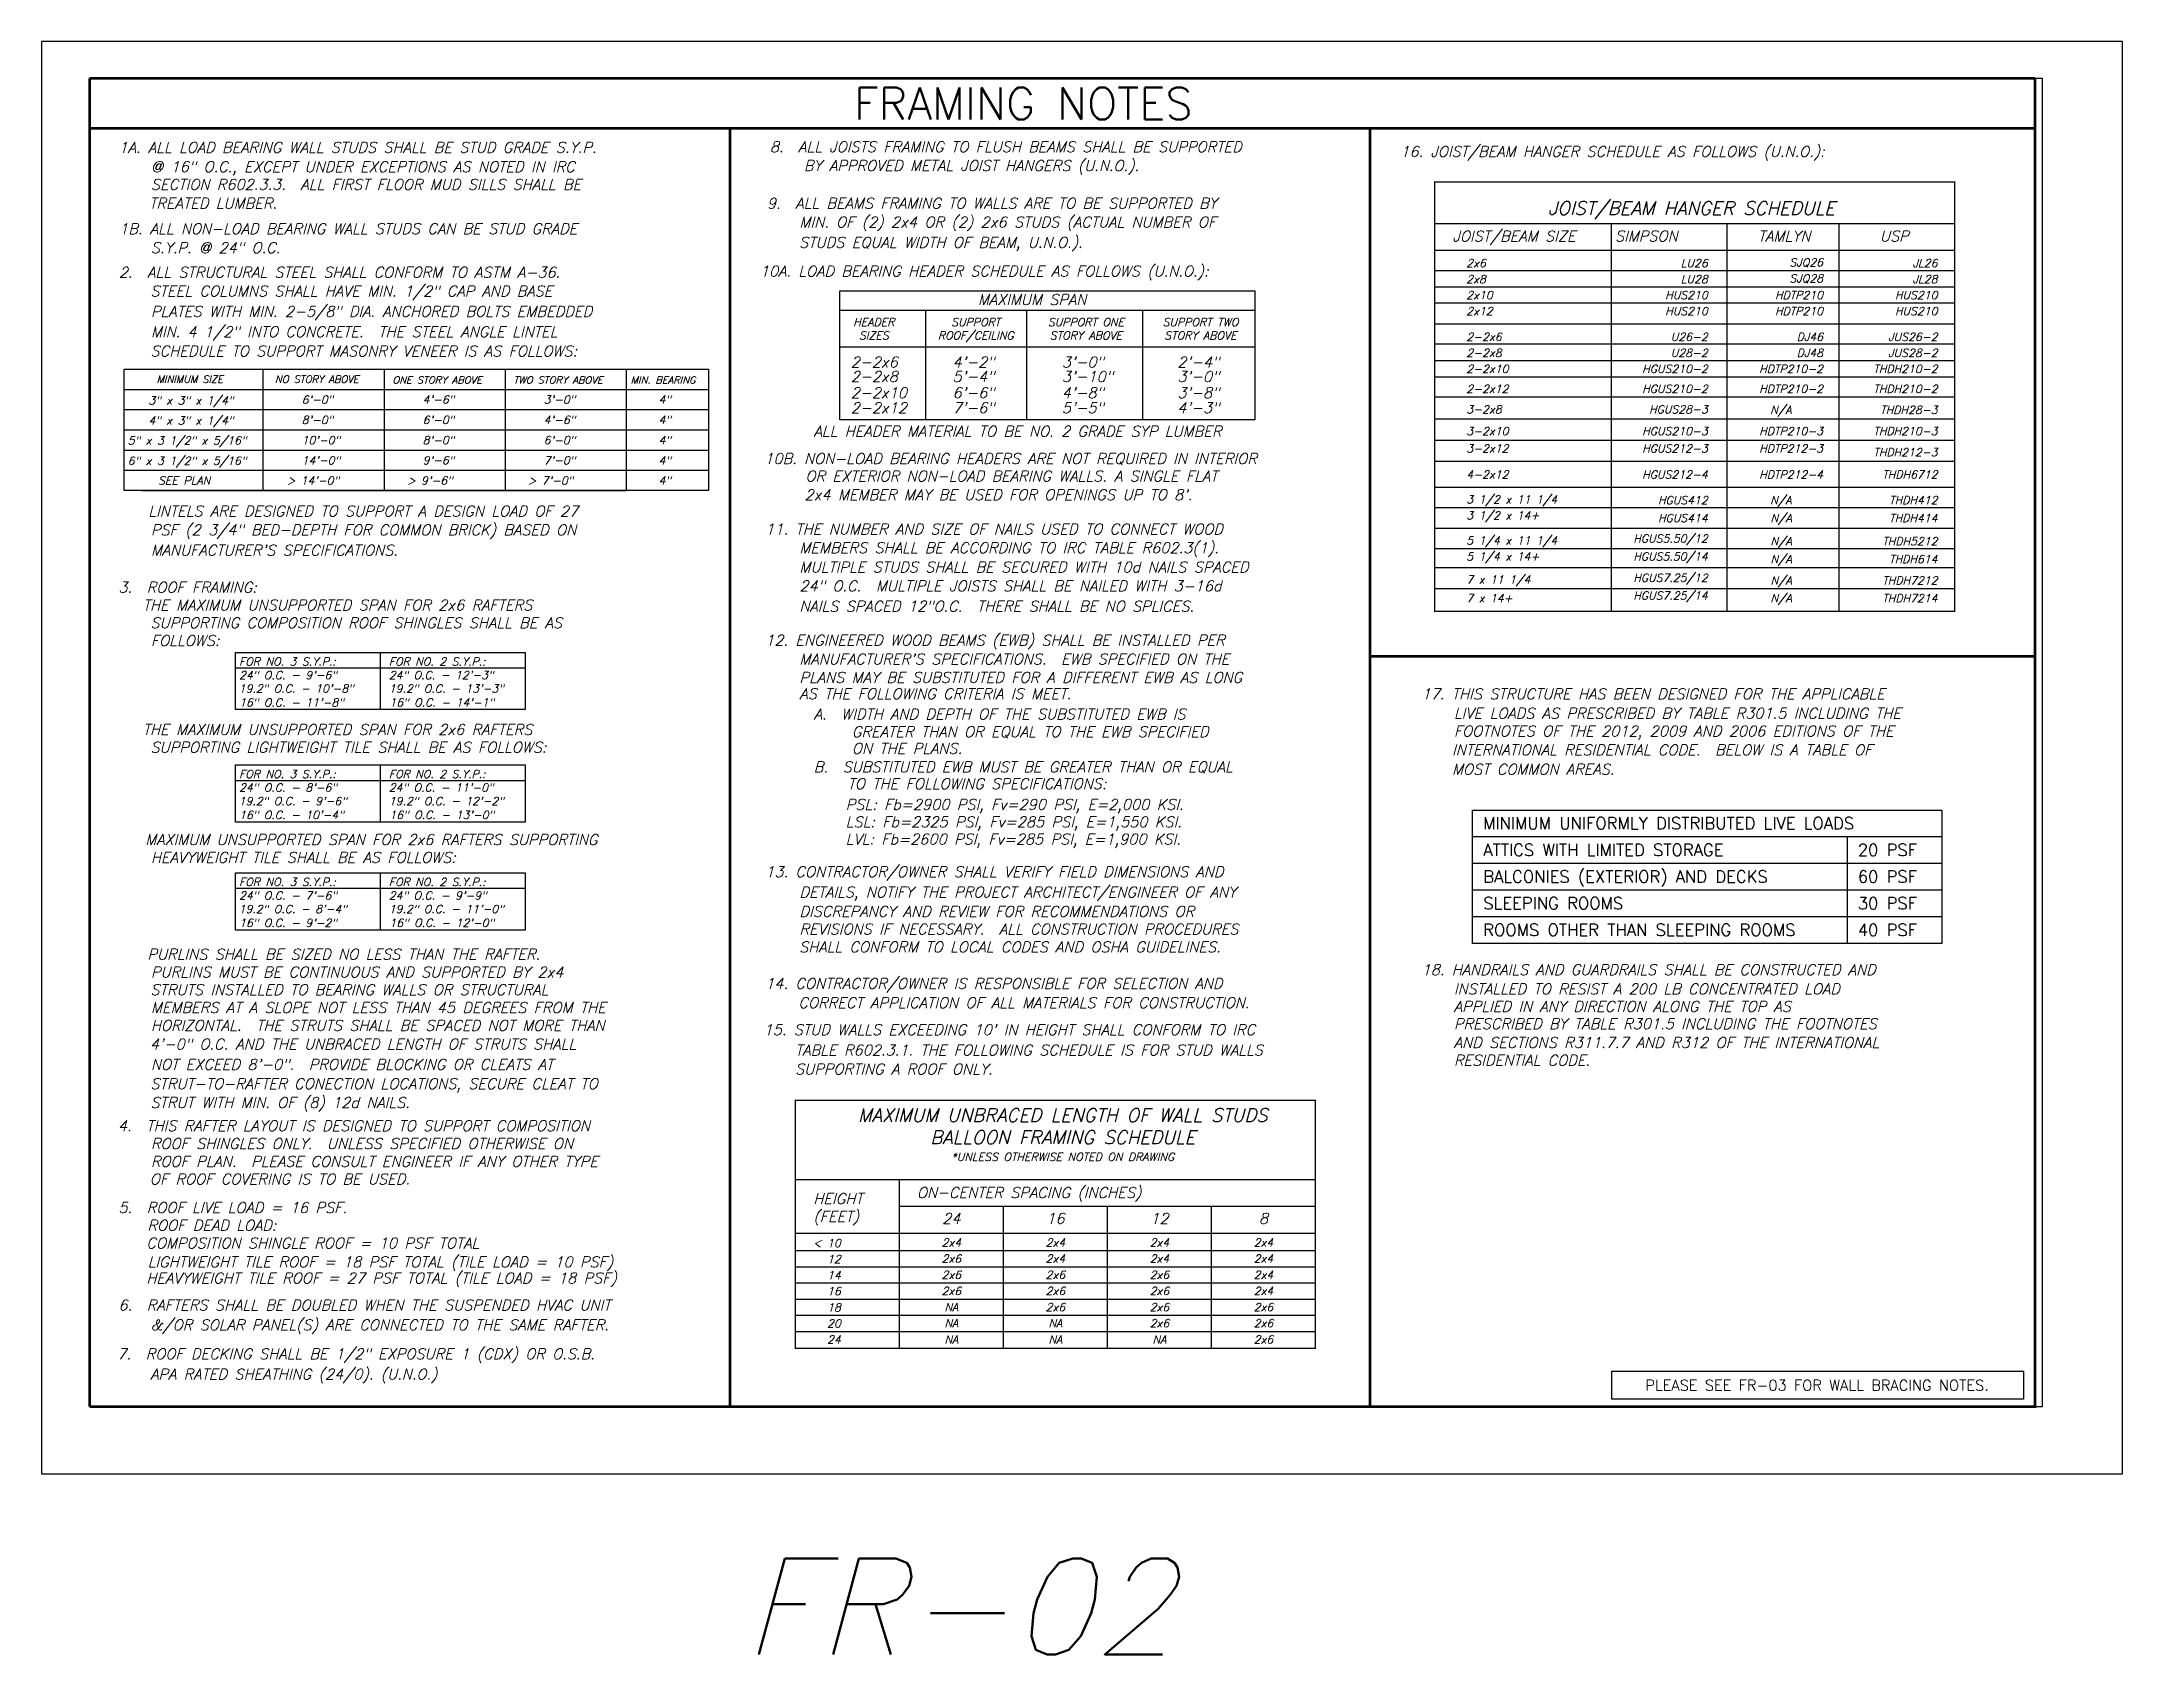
# Model space of a CAD drawing. Header units: inches. Extents: x 683 to 9753, y -6805 to 20230.
# Drawn here: x 2793 to 4353, y -4331 to -3121 of the extents above; entities that cross this region are included whole.
import ezdxf
from ezdxf.enums import TextEntityAlignment as Align

# ---------------------------------------------------------------- set-up
doc = ezdxf.new("R2010")
doc.units = ezdxf.units.IN
doc.header["$LTSCALE"] = 48
doc.header["$MEASUREMENT"] = 0
doc.layers.get('Defpoints').update_dxf_attribs({"color": 251})
for name, color, linetype in [('DPIS-BL', 9, 'Continuous'), ('DPIS-TEXT', 7, 'Continuous'), ('FPTEXT', 2, 'Continuous')]:
    doc.layers.add(name, color=color, linetype=linetype)
doc.styles.add('SIMPLEX', font='simplex.shx', dxfattribs={"oblique": 15, "height": 4})
doc.styles.get("Standard").update_dxf_attribs({"font": 'simplex.shx', "oblique": 15})

msp = doc.modelspace()

# ---------------------------------------------------------------- linework, layer by layer
at = {"layer": 'Defpoints', "color": 251}
for points in [[(2792.72188, -3121.41948), (2792.72188, -4195.41948), (4352.72188, -4195.41948), (4352.72188, -3121.41948)], [(2828.72188, -3149.03411), (2828.72188, -4145.03411), (4292.72188, -4145.03411), (4292.72188, -3149.03411)]]:
    msp.add_lwpolyline(points, close=True, dxfattribs=at)
at = {"layer": 'DPIS-BL'}
for p, q in [((3865.46978, -3797.86135), (3865.46978, -3697.86135)), ((3865.46978, -3697.86135), (4217.39428, -3697.86135)), ((4217.39428, -3697.86135), (4217.39428, -3777.86135)), ((4217.39428, -3697.86135), (4217.39428, -3797.86135)), ((4217.39428, -3717.86135), (3865.46978, -3717.86135)), ((4146.27859, -3717.86135), (4146.27859, -3737.86135)), ((4217.39428, -3737.86135), (3865.46978, -3737.86135)), ((4146.27859, -3737.86135), (4146.27859, -3757.86135)), ((4217.39428, -3757.86135), (3865.46978, -3757.86135)), ((4146.27859, -3757.86135), (4146.27859, -3777.86135)), ((4217.39428, -3777.86135), (3865.46978, -3777.86135)), ((4217.39428, -3777.86135), (3865.46978, -3777.86135)), ((4146.27859, -3777.86135), (4146.27859, -3797.86135)), ((4217.39428, -3797.86135), (3865.46978, -3797.86135))]:
    msp.add_line(p, q, dxfattribs=at)
at = {"layer": 'DPIS-BL', "const_width": 1}
for points in [[(3837.14274, -3226.60999), (4227.00974, -3226.60999), (4227.00974, -3548.56321), (3837.14274, -3548.56321)], [(3357.91098, -3915.35846), (3747.77798, -3915.35846), (3747.77798, -4101.43169), (3357.91098, -4101.43169)]]:
    msp.add_lwpolyline(points, close=True, dxfattribs=at)
for points in [[(4227.00974, -3257.89982), (3837.14274, -3257.89982)], [(3969.64097, -3257.89982), (3969.64097, -3548.56321)], [(4056.37322, -3257.89982), (4056.37322, -3548.56321)], [(4140.27748, -3257.89982), (4140.27748, -3548.56321)], [(3837.14274, -3278.02392), (4227.00974, -3278.02392)], [(3837.14274, -3333.13176), (4227.00974, -3333.13176)], [(3837.14274, -3387.88761), (4227.00974, -3387.88761)], [(3837.14274, -3436.12986), (4227.00974, -3436.12986)], [(3837.14274, -3455.70528), (4227.00974, -3455.70528)], [(3837.14274, -3486.53656), (4227.00974, -3486.53656)], [(3837.14274, -3515.89968), (4227.00974, -3515.89968)], [(3747.77798, -3974.80522), (3357.91098, -3974.80522)], [(3435.77798, -3974.80522), (3435.77798, -4101.43169)], [(3435.77798, -3994.92933), (3747.77798, -3994.92933)], [(3513.77798, -3994.92933), (3513.77798, -4101.43169)], [(3591.77798, -3994.92933), (3591.77798, -4101.43169)], [(3669.77798, -3994.92933), (3669.77798, -4101.43169)], [(3357.91098, -4015.05343), (3747.77798, -4015.05343)]]:
    msp.add_lwpolyline(points, dxfattribs=at)
at = {"layer": 'DPIS-BL'}
for points in [[(3837.14274, -3293.17185), (4227.00974, -3293.17185)], [(3837.14274, -3305.2902), (4227.00974, -3305.2902)], [(3837.14274, -3317.40854), (4227.00974, -3317.40854)], [(3837.14274, -3348.1372), (4227.00974, -3348.1372)], [(3837.14274, -3360.68835), (4227.00974, -3360.68835)], [(3837.14274, -3372.80669), (4227.00974, -3372.80669)], [(3837.14274, -3387.88761), (4227.00974, -3387.88761)], [(3837.14274, -3404.33384), (4227.00974, -3404.33384)], [(3837.14274, -3420.23185), (4227.00974, -3420.23185)], [(3837.14274, -3470.86923), (4227.00974, -3470.86923)], [(3837.14274, -3501.59788), (4227.00974, -3501.59788)], [(3837.14274, -3531.46095), (4227.00974, -3531.46095)], [(3357.91098, -4028.06975), (3747.77798, -4028.06975)], [(3357.91098, -4040.1881), (3747.77798, -4040.1881)], [(3357.91098, -4052.30645), (3747.77798, -4052.30645)], [(3357.91098, -4064.42479), (3747.77798, -4064.42479)], [(3357.91098, -4076.54314), (3747.77798, -4076.54314)], [(3357.91098, -4088.66149), (3747.77798, -4088.66149)]]:
    msp.add_lwpolyline(points, dxfattribs=at)
at = {"layer": 'DPIS-TEXT'}
for p, q in [((3391.15437, -3404.95403), (3391.15437, -3308.20196)), ((3391.15437, -3308.20196), (3702.35635, -3308.20196)), ((3702.35635, -3308.20196), (3702.35635, -3404.95403)), ((3391.15437, -3322.93589), (3702.35635, -3322.93589)), ((3455.49298, -3322.93589), (3455.49298, -3404.95403)), ((3531.07437, -3322.93589), (3531.07437, -3404.95403)), ((3618.10908, -3322.93589), (3618.10908, -3404.95403)), ((3391.15437, -3350.20464), (3702.35635, -3350.20464)), ((2958.68397, -3367.06376), (2958.68397, -3458.09352)), ((3049.43118, -3367.06376), (3049.43118, -3458.09352)), ((3140.1784, -3367.06376), (3140.1784, -3458.09352)), ((3230.92562, -3367.06376), (3230.92562, -3458.09352)), ((2854.5673, -3382.23539), (3292.69077, -3382.23539)), ((2854.5673, -3397.40702), (3292.69077, -3397.40702)), ((2854.5673, -3412.57864), (3292.69077, -3412.57864)), ((3702.35635, -3404.95403), (3391.15437, -3404.95403)), ((2854.5673, -3427.75027), (3292.69077, -3427.75027)), ((2854.5673, -3442.9219), (3292.69077, -3442.9219)), ((2867.93675, -3458.09352), (3230.92562, -3458.09352)), ((3046.62004, -3579.45739), (3046.62004, -3622.37082)), ((2937.99394, -3591.10211), (3155.24614, -3591.10211)), ((3046.62004, -3663.80645), (3046.62004, -3706.71988)), ((2937.99394, -3675.45118), (3155.24614, -3675.45118)), ((2937.99394, -3756.39804), (3155.24614, -3756.39804)), ((3046.62004, -3744.75332), (3046.62004, -3787.66675))]:
    msp.add_line(p, q, dxfattribs=at)
at = {"layer": 'DPIS-TEXT', "const_width": 2}
for points in [[(4287.32139, -3149.03411), (4287.32139, -4145.03411), (2828.72188, -4145.03411)], [(2828.72188, -3149.03411), (2828.72188, -4145.03411)], [(2828.72188, -3149.03411), (4287.32139, -3149.03411)], [(2828.72188, -3186.55728), (4287.32139, -3186.55728)], [(3308.72188, -3186.55728), (3308.72188, -4145.03411)], [(3788.72188, -3186.55728), (3788.72188, -4145.03411)], [(3788.72188, -3582.53745), (4287.32139, -3582.53745)]]:
    msp.add_lwpolyline(points, dxfattribs=at)
at = {"layer": 'DPIS-TEXT'}
for points in [[(2854.5673, -3367.06376), (3292.69077, -3367.06376), (3292.69077, -3458.09352), (2854.5673, -3458.09352)], [(2937.99394, -3579.45739), (3155.24614, -3579.45739), (3155.24614, -3622.37082), (2937.99394, -3622.37082)], [(2937.99394, -3663.80645), (3155.24614, -3663.80645), (3155.24614, -3706.71988), (2937.99394, -3706.71988)], [(2937.99394, -3744.75332), (3155.24614, -3744.75332), (3155.24614, -3787.66675), (2937.99394, -3787.66675)], [(3969.92846, -4118.50377), (4278.70762, -4118.50377), (4278.70762, -4139.59598), (3969.92846, -4139.59598)]]:
    msp.add_lwpolyline(points, close=True, dxfattribs=at)

# ---------------------------------------------------------------- texts
at = {"layer": 'DPIS-TEXT', "style": 'SIMPLEX'}
msp.add_text('FRAMING NOTES', height=24, dxfattribs=at).set_placement((3528.71178, -3179.84705), align=Align.CENTER)
at = {"layer": 'DPIS-TEXT', "style": 'SIMPLEX', "oblique": 15}
for s, height, p in [('1A. ALL LOAD BEARING WALL STUDS SHALL BE STUD GRADE S.Y.P. ', 8, (2850.45468, -3204.76386)), ('8.  ALL JOISTS FRAMING TO FLUSH BEAMS SHALL BE SUPPORTED', 8, (3338.68766, -3204.324)), ('@ 16" O.C., EXCEPT UNDER EXCEPTIONS AS NOTED IN IRC ', 8, (2874.63538, -3219.24005)), ('BY APPROVED METAL JOIST HANGERS (U.N.O.).', 8, (3364.21147, -3218.41924)), ('16. JOIST/BEAM HANGER SCHEDULE AS FOLLOWS (U.N.O.):', 8, (3811.35947, -3207.82976)), ('SECTION R602.3.3.  ALL FIRST FLOOR MUD SILLS SHALL BE', 8, (2874.63538, -3232.57338)), ('TREATED LUMBER.', 8, (2873.25394, -3246.69957)), ('9.  ALL BEAMS FRAMING TO WALLS ARE TO BE SUPPORTED BY', 8, (3336.50963, -3246.62692)), ('1B. ALL NON-LOAD BEARING WALL STUDS CAN BE STUD GRADE ', 8, (2850.81514, -3265.73688)), ('MIN. OF (2) 2x4 OR (2) 2x6 STUDS (ACTUAL NUMBER OF', 8, (3360.91794, -3260.72216)), ('S.Y.P. @ 24" O.C.', 8, (2874.63538, -3280.01246)), ('STUDS EQUAL WIDTH OF BEAM, U.N.O.).', 8, (3360.61171, -3275.96026)), ('2.  ALL STRUCTURAL STEEL SHALL CONFORM TO ASTM A-36.', 8, (2850.63538, -3298.44558)), ('10A. LOAD BEARING HEADER SCHEDULE AS FOLLOWS (U.N.O.):', 8, (3331.22693, -3297.56806)), ('STEEL COLUMNS SHALL HAVE MIN. 1/2" CAP AND BASE', 8, (2874.32915, -3312.54082)), ('PLATES WITH MIN. 2-5/8" DIA. ANCHORED BOLTS EMBEDDED', 8, (2874.63538, -3327.77892)), ('MAXIMUM SPAN', 8, (3494.64321, -3318.92498)), ('MIN. 4 1/2" INTO CONCRETE.  THE STEEL ANGLE LINTEL', 8, (2874.63538, -3343.01701)), ('SCHEDULE TO SUPPORT MASONRY VENEER IS AS FOLLOWS:', 8, (2874.32915, -3357.4932)), ('2-2x6', 8, (3399.29725, -3365.72611)), ('2-2x8', 8, (3399.29725, -3376.61567)), ('5\'-4"', 8, (3475.63604, -3376.61567)), ('4\'-2"', 8, (3475.63604, -3365.72611)), ('3\'-0"', 8, (3557.57196, -3365.72611)), ('3\'-10"', 8, (3557.57196, -3376.61567)), ('2\'-4"', 8, (3644.18254, -3365.72611)), ('3\'-0"', 8, (3644.18254, -3376.61567)), ('MINIMUM SIZE', 5.4, (2878.95791, -3377.32671)), ('NO STORY ABOVE', 5.4, (2967.72171, -3377.30119)), ('ONE STORY ABOVE', 5.4, (3055.75197, -3377.89255)), ('TWO STORY ABOVE', 5.4, (3146.49918, -3377.89255)), ('MIN. BEARING', 5.4, (3234.3574, -3377.89255)), ('2-2x10', 8, (3399.29725, -3388.7436)), ('6\'-6"', 8, (3475.63604, -3388.7436)), ('4\'-8"', 8, (3557.57196, -3388.7436)), ('3\'-8"', 8, (3644.18254, -3388.7436)), ('3" x 3" x 1/4"', 6, (2872.78647, -3393.51425)), ('6\'-0"', 6, (2987.63505, -3392.92499)), ('4\'-6"', 6, (3078.38227, -3392.92499)), ('3\'-0"', 6, (3169.12949, -3392.92499)), ('4"', 6, (3255.27247, -3392.92499)), ('2-2x12', 8, (3399.29725, -3400.04595)), ('7\'-6"', 8, (3475.63604, -3400.04595)), ('5\'-5"', 8, (3557.57196, -3400.04595)), ('4\'-3"', 8, (3644.18254, -3400.04595)), ('4" x 3" x 1/4"', 6, (2872.78647, -3408.68587)), ('8\'-0"', 6, (2987.63505, -3408.09662)), ('6\'-0"', 6, (3078.38227, -3408.09662)), ('4\'-6"', 6, (3169.12949, -3408.09662)), ('4"', 6, (3255.27247, -3408.09662)), ('ALL HEADER MATERIAL TO BE NO. 2 GRADE SYP LUMBER ', 8, (3371.4836, -3417.66524)), ('5" x 3 1/2" x 5/16"', 6, (2857.28827, -3423.58121)), ('6" x 3 1/2" x 5/16"', 6, (2857.28827, -3438.75284)), ('10\'-0"', 6, (2987.63505, -3423.26824)), ('8\'-0"', 6, (3078.38227, -3423.26824)), ('6\'-0"', 6, (3169.12949, -3423.26824)), ('4"', 6, (3255.27247, -3423.26824)), ('10B. NON-LOAD BEARING HEADERS ARE NOT REQUIRED IN INTERIOR', 8, (3334.53244, -3438.16167)), ('SEE PLAN', 6, (2880.01339, -3453.56542)), ('> 14\'-0"', 6, (2976.634, -3453.56542)), ('14\'-0"', 6, (2987.63505, -3438.43987)), ('9\'-6"', 6, (3078.38227, -3438.43987)), ('7\'-0"', 6, (3169.12949, -3438.43987)), ('4"', 6, (3255.27247, -3438.43987)), (' OR EXTERIOR NON-LOAD BEARING WALLS. A SINGLE FLAT ', 8, (3359.86325, -3451.23456)), ('> 9\'-6"', 6, (3066.87894, -3453.6115)), ('> 7\'-0"', 6, (3157.32388, -3453.6115)), ('4"', 6, (3255.27247, -3453.6115)), (" 2x4 MEMBER MAY BE USED FOR OPENINGS UP TO 8'.", 8, (3359.21369, -3465.22253)), ('   LINTELS ARE DESIGNED TO SUPPORT A DESIGN LOAD OF 27', 8, (2854.79498, -3477.4932)), ('PSF (2 3/4" BED-DEPTH FOR COMMON BRICK) BASED ON', 8, (2874.63538, -3491.58844)), ('11. THE NUMBER AND SIZE OF NAILS USED TO CONNECT WOOD', 8, (3335.18265, -3490.95274)), ("MANUFACTURER'S SPECIFICATIONS.  ", 8, (2874.63538, -3506.82654)), ('MEMBERS SHALL BE ACCORDING TO IRC TABLE R602.3(1).', 8, (3360.91794, -3505.04798)), ('MULTIPLE STUDS SHALL BE SECURED WITH 10d NAILS SPACED', 8, (3360.91794, -3519.52417)), ('3.  ROOF FRAMING:', 8, (2850.22707, -3534.63606)), ('   THE MAXIMUM UNSUPPORTED SPAN FOR 2x6 RAFTERS', 8, (2850.63538, -3547.96939)), ('24" O.C.  MULTIPLE JOISTS SHALL BE NAILED WITH 3-16d', 8, (3360.91794, -3533.61941)), ('NAILS SPACED 12"O.C.  THERE SHALL BE NO SPLICES.', 8, (3360.91794, -3548.85751)), ('SUPPORTING COMPOSITION ROOF SHINGLES SHALL BE AS', 8, (2874.32915, -3561.30273)), ('FOLLOWS:', 8, (2874.63538, -3574.63606)), ('12. ENGINEERED WOOD BEAMS (EWB) SHALL BE INSTALLED PER ', 8, (3335.18265, -3574.34118)), ('FOR NO. 3 S.Y.P.:', 6, (2940.77229, -3589.32433)), ('FOR NO. 2 S.Y.P.:', 6, (3053.05413, -3589.32433)), ("MANUFACTURER'S SPECIFICATIONS.  EWB SPECIFIED ON THE", 8, (3360.91794, -3588.43642)), ('24" O.C. - 9\'-6"', 6, (2940.77229, -3599.47033)), ('24" O.C. - 12\'-3"', 6, (3053.05413, -3599.47033)), ('PLANS MAY BE SUBSTITUTED FOR A DIFFERENT EWB AS LONG', 8, (3360.91794, -3602.26436)), ('19.2" O.C. - 10\'-8"', 6, (2940.48767, -3609.61648)), ('16" O.C. - 11\'-8"', 6, (2940.77229, -3619.99551)), ('19.2" O.C. - 13\'-3"', 6, (3053.03093, -3609.61648)), ('16" O.C. - 14\'-1"', 6, (3053.45963, -3619.99551)), ('AS THE FOLLOWING CRITERIA IS MEET.', 8, (3360.91794, -3614.46548)), ('17. THIS STRUCTURE HAS BEEN DESIGNED FOR THE APPLICABLE', 8, (3827.33472, -3614.63206)), ('   THE MAXIMUM UNSUPPORTED SPAN FOR 2x6 RAFTERS', 8, (2850.63538, -3641.30273)), ('A.  WIDTH AND DEPTH OF THE SUBSTITUTED EWB IS ', 8, (3371.6309, -3629.75589)), ('LIVE LOADS AS PRESCRIBED BY TABLE R301.5 INCLUDING THE ', 8, (3851.51541, -3629.10825)), ('FOOTNOTES OF THE 2012, 2009 AND 2006 EDITIONS OF THE ', 8, (3851.51541, -3642.44158)), ('SUPPORTING LIGHTWEIGHT TILE SHALL BE AS FOLLOWS:', 8, (2874.32915, -3654.63606)), ('GREATER THAN OR EQUAL TO THE EWB SPECIFIED ', 8, (3400.18372, -3642.92792)), ('ON THE PLANS.', 8, (3400.18372, -3655.48291)), ('INTERNATIONAL RESIDENTIAL CODE.  BELOW IS A TABLE OF', 8, (3850.13397, -3656.56777)), ('B.  SUBSTITUTED EWB MUST BE GREATER THAN OR EQUAL', 8, (3371.6309, -3669.33887)), ('MOST COMMON AREAS.', 8, (3850.13397, -3671.06698)), ('24" O.C. - 8\'-6"', 6, (2940.77229, -3683.8194)), ('FOR NO. 3 S.Y.P.:', 6, (2940.77229, -3673.67339)), ('24" O.C. - 11\'-0"', 6, (3053.05413, -3683.8194)), ('FOR NO. 2 S.Y.P.:', 6, (3053.05413, -3673.67339)), ('TO THE FOLLOWING SPECIFICATIONS:', 8, (3396.94101, -3681.94022)), ('19.2" O.C. - 9\'-6"', 6, (2940.48767, -3693.96555)), ('19.2" O.C. - 12\'-2"', 6, (3053.03093, -3693.96555)), ('   PSL: Fb=2900 PSI, Fv=290 PSI, E=2,000 KSI.', 8, (3377.62585, -3697.49577)), ('16" O.C. - 10\'-4"', 6, (2940.77229, -3704.34457)), ('16" O.C. - 13\'-0"', 6, (3053.45963, -3704.34457)), ('   LSL: Fb=2325 PSI, Fv=285 PSI, E=1,550 KSI.', 8, (3377.62585, -3710.54851)), ('   MAXIMUM UNSUPPORTED SPAN FOR 2x6 RAFTERS SUPPORTING', 8, (2852.55661, -3723.86375)), ('   LVL: Fb=2600 PSI, Fv=285 PSI, E=1,900 KSI.', 8, (3377.62585, -3723.49503)), ('HEAVYWEIGHT TILE SHALL BE AS FOLLOWS:', 8, (2874.63538, -3737.19708)), ('13. CONTRACTOR/OWNER SHALL VERIFY FIELD DIMENSIONS AND', 8, (3335.18265, -3747.96252)), ('24" O.C. - 7\'-6"', 6, (2940.77229, -3764.76626)), ('FOR NO. 3 S.Y.P.:', 6, (2940.77229, -3754.62026)), ('24" O.C. - 9\'-9"', 6, (3053.05413, -3764.76626)), ('FOR NO. 2 S.Y.P.:', 6, (3053.05413, -3754.62026)), ('DETAILS, NOTIFY THE PROJECT ARCHITECT/ENGINEER OF ANY', 8, (3360.91794, -3763.20062)), ('19.2" O.C. - 8\'-4"', 6, (2940.48767, -3774.91241)), ('19.2" O.C. - 11\'-0"', 6, (3053.03093, -3774.91241)), ('DISCREPANCY AND REVIEW FOR RECOMMENDATIONS OR', 8, (3360.91794, -3777.67681)), ('16" O.C. - 9\'-2"', 6, (2940.77229, -3785.29144)), ('16" O.C. - 12\'-0"', 6, (3053.45963, -3785.29144)), ('REVISIONS IF NECESSARY.  ALL CONSTRUCTION PROCEDURES', 8, (3360.91794, -3791.01014)), ('   PURLINS SHALL BE SIZED NO LESS THAN THE RAFTER.', 8, (2854.14588, -3809.82011)), ('SHALL CONFORM TO LOCAL CODES AND OSHA GUIDELINES.', 8, (3360.61171, -3804.34348)), ('PURLINS MUST BE CONTINUOUS AND SUPPORTED BY 2x4', 8, (2874.63538, -3823.15344)), ('18. HANDRAILS AND GUARDRAILS SHALL BE CONSTRUCTED AND ', 8, (3827.33472, -3821.41548)), ('STRUTS INSTALLED TO BEARING WALLS OR STRUCTURAL', 8, (2874.32915, -3836.48677)), ('14. CONTRACTOR/OWNER IS RESPONSIBLE FOR SELECTION AND', 8, (3335.18265, -3831.77205)), ('INSTALLED TO RESIST A 200 LB CONCENTRATED LOAD ', 8, (3851.51541, -3835.89167)), ('MEMBERS AT A SLOPE NOT LESS THAN 45 DEGREES FROM THE', 8, (2874.63538, -3849.82011)), ('CORRECT APPLICATION OF ALL MATERIALS FOR CONSTRUCTION.', 8, (3360.10133, -3846.24824)), ('APPLIED IN ANY DIRECTION ALONG THE TOP AS ', 8, (3851.51541, -3848.94094)), ('HORIZONTAL.  THE STRUTS SHALL BE SPACED NOT MORE THAN', 8, (2874.63538, -3863.15344)), ("15. STUD WALLS EXCEEDING 10' IN HEIGHT SHALL CONFORM TO IRC", 8, (3333.96999, -3866.43073)), ('AND SECTIONS R311.7.7 AND R312 OF THE INTERNATIONAL', 8, (3851.51541, -3876.04851)), ('PRESCRIBED BY TABLE R301.5 INCLUDING THE FOOTNOTES ', 8, (3851.51541, -3861.99021)), ('4\'-0" O.C. AND THE UNBRACED LENGTH OF STRUTS SHALL', 8, (2873.92085, -3877.24868)), ('TABLE R602.3.1. THE FOLLOWING SCHEDULE IS FOR STUD WALLS', 8, (3357.56169, -3881.66883)), ('RESIDENTIAL CODE.', 8, (3851.51541, -3889.33394)), ('STRUT-TO-RAFTER CONECTION LOCATIONS, SECURE CLEAT TO', 8, (2874.32915, -3906.96296)), ('NOT EXCEED 8\'-0".  PROVIDE BLOCKING OR CLEATS AT', 8, (2874.63538, -3892.48677)), ('SUPPORTING A ROOF ONLY.', 8, (3357.56169, -3895.91527)), ('STRUT WITH MIN. OF (8) 12d NAILS.', 8, (2874.32915, -3921.0582)), ('4.  THIS RAFTER LAYOUT IS DESIGNED TO SUPPORT COMPOSITION', 8, (2849.92085, -3938.48577)), ('ROOF SHINGLES ONLY.  UNLESS SPECIFIED OTHERWISE ON', 8, (2874.63538, -3951.8191)), ('ROOF PLAN.  PLEASE CONSULT ENGINEER IF ANY OTHER TYPE', 8, (2874.63538, -3965.15244)), ('OF ROOF COVERING IS TO BE USED.', 8, (2873.81877, -3978.48577)), ('5.  ROOF LIVE LOAD = 16 PSF.', 8, (2850.22707, -3999.79096)), ('   ROOF DEAD LOAD:', 8, (2854.20083, -4013.12429)), ('   COMPOSITION SHINGLE ROOF = 10 PSF TOTAL', 8, (2853.33588, -4026.45763)), ('   LIGHTWEIGHT TILE ROOF = 18 PSF TOTAL (TILE LOAD = 10 PSF)', 8, (2854.36063, -4040.55287)), ('   HEAVYWEIGHT TILE ROOF = 27 PSF TOTAL (TILE LOAD = 18 PSF)', 8, (2853.33588, -4052.63628)), ('6.  RAFTERS SHALL BE DOUBLED WHEN THE SUSPENDED HVAC UNIT', 8, (2850.29944, -4072.89306)), ('&/OR SOLAR PANEL(S) ARE CONNECTED TO THE SAME RAFTER.', 8, (2874.48945, -4087.7603)), ('7.  ROOF DECKING SHALL BE 1/2" EXPOSURE 1 (CDX) OR O.S.B.', 8, (2849.464, -4109.50678)), ('APA RATED SHEATHING (24/0). (U.N.O.)', 8, (2874.15118, -4124.74487))]:
    msp.add_text(s, height=height, dxfattribs=at).set_placement(p)
at = {"layer": 'DPIS-TEXT', "style": 'SIMPLEX'}
msp.add_text('PLEASE SEE FR-03 FOR WALL BRACING NOTES.', height=8, dxfattribs=at).set_placement((4123.85196, -4129.04988), align=Align.MIDDLE_CENTER)
at = {"layer": 'DPIS-TEXT', "color": 4, "style": 'SIMPLEX', "oblique": 15}
msp.add_text('FR-02 ', height=72, dxfattribs=at).set_placement((3318.21664, -4330.89561))
at = {"layer": 'DPIS-TEXT', "char_height": 6, "attachment_point": 2, "style": 'SIMPLEX'}
for s, insert, width in [('HEADER\\PSIZES', (3416.68121, -3328.76792), 98.875), ('SUPPORT\\PROOF/CEILING', (3493.04635, -3328.76792), 98.875), ('SUPPORT ONE\\PSTORY ABOVE', (3575.68302, -3328.76792), 172.7332637), ('SUPPORT TWO\\PSTORY ABOVE', (3661.56318, -3328.76792), 172.7332637)]:
    msp.add_mtext(s, dxfattribs=dict(at, insert=insert, width=width))
at = {"layer": 'FPTEXT', "oblique": 15}
for p in [(4088.7195, -3400.47933), (4088.7195, -3468.29701), (4088.91364, -3481.68649), (4088.91364, -3499.12829), (4088.91364, -3512.51777), (4088.91364, -3528.49141), (4088.91364, -3541.88089)]:
    msp.add_text('N/A', height=6, dxfattribs=at).set_placement(p)
at = {"layer": 'FPTEXT'}
for s, p in [('MINIMUM UNIFORMLY DISTRIBUTED LIVE LOADS', (3873.46779, -3712.11135)), ('ATTICS WITH LIMITED STORAGE', (3873.55134, -3732.11135)), ('20 PSF', (4154.36015, -3732.11135)), ('BALCONIES (EXTERIOR) AND DECKS', (3873.55134, -3752.11135)), ('60 PSF', (4154.36015, -3752.11135)), ('SLEEPING ROOMS', (3873.55134, -3772.11135)), ('30 PSF', (4154.36015, -3772.11135)), ('ROOMS OTHER THAN SLEEPING ROOMS', (3873.55134, -3792.11135)), ('40 PSF', (4154.36015, -3792.11135))]:
    msp.add_text(s, height=9, dxfattribs=at).set_placement(p)
for s, insert, char_height, attachment_point in [('JOIST/BEAM HANGER SCHEDULE    ', (3922.16298, -3254.69821), 10, 7), ('JOIST/BEAM SIZE', (3850.5575, -3273.99426), 8, 7), ('SIMPSON', (3972.26401, -3271.24116), 8, 7), ('TAMLYN', (4079.42815, -3271.24116), 8, 7), ('USP', (4170.96005, -3271.24116), 8, 7), ('2x6', (3860.84047, -3290.53868), 6, 7), ('LU26', (4041.86992, -3290.53868), 6, 9), ('SJQ26', (4128.30668, -3290.53868), 6, 9), ('JL26', (4214.11785, -3290.53868), 6, 9), ('2x8', (3860.84047, -3302.53868), 6, 7), ('LU28', (4041.86992, -3302.53868), 6, 9), ('SJQ28', (4128.30668, -3302.53868), 6, 9), ('JL28', (4214.11785, -3302.53868), 6, 9), ('2x10', (3860.84047, -3314.53868), 6, 7), ('2x12', (3860.84047, -3326.53868), 6, 7), ('HUS210', (4041.86992, -3314.53868), 6, 9), ('HUS210', (4041.86992, -3326.53868), 6, 9), ('HDTP210', (4128.30668, -3314.53868), 6, 9), ('HDTP210', (4128.30668, -3326.53868), 6, 9), ('HUS210', (4214.11785, -3314.53868), 6, 9), ('HUS210', (4214.11785, -3326.53868), 6, 9), ('2-2x6', (3860.84047, -3345.83922), 6, 7), ('2-2x8', (3860.84047, -3357.83922), 6, 7), ('U26-2', (4041.86992, -3345.83922), 6, 9), ('U28-2', (4041.86992, -3357.83922), 6, 9), ('DJ46', (4128.30668, -3345.83922), 6, 9), ('DJ48', (4128.30668, -3357.83922), 6, 9), ('JUS26-2', (4214.11785, -3345.83922), 6, 9), ('JUS28-2', (4214.11785, -3357.83922), 6, 9), ('2-2x10', (3860.84047, -3369.83922), 6, 7), ('HGUS210-2', (4041.86992, -3369.83922), 6, 9), ('HDTP210-2', (4128.30668, -3369.83922), 6, 9), ('THDH210-2', (4214.11785, -3369.83922), 6, 9), ('2-2x12', (3860.84047, -3384.80179), 6, 7), ('HGUS210-2', (4041.86992, -3384.80179), 6, 9), ('HDTP210-2', (4128.30668, -3384.80179), 6, 9), ('THDH210-2', (4214.11785, -3384.91841), 6, 9), ('3-2x8', (3860.84047, -3400.19474), 6, 7), ('HGUS28-3', (4041.86992, -3400.19474), 6, 9), ('THDH28-3', (4214.11785, -3400.61691), 6, 9), ('3-2x10', (3860.84047, -3416.51492), 6, 7), ('HGUS210-3', (4041.86992, -3416.51492), 6, 9), ('HDTP210-3', (4128.30668, -3416.51492), 6, 9), ('THDH210-3', (4214.11785, -3416.51492), 6, 9), ('3-2x12', (3860.84047, -3429.51666), 6, 7), ('HGUS212-3', (4041.86992, -3429.51666), 6, 9), ('HDTP212-3', (4128.30668, -3429.51666), 6, 9), ('THDH212-3', (4214.11785, -3432.41294), 6, 9), ('4-2x12', (3860.84047, -3449.11219), 6, 7), ('HGUS212-4', (4041.86992, -3449.11219), 6, 9), ('HDTP212-4', (4128.30668, -3449.11219), 6, 9), ('THDH6712', (4214.11785, -3449.11219), 6, 9), ('\\A1;3 1/2 x 11 1/4', (3860.84047, -3469.68649), 6, 7), ('HGUS412', (4041.86992, -3468.29701), 6, 9), ('THDH412', (4214.11785, -3468.29701), 6, 9), ('\\A1;3 1/2 x 14+', (3860.84047, -3481.68649), 6, 7), ('HGUS414', (4041.86992, -3481.68649), 6, 9), ('THDH414', (4214.11785, -3481.68649), 6, 9), ('\\A1;5 1/4 x 11 1/4', (3860.84047, -3500.51777), 6, 7), ('HGUS5.50/12', (4041.86992, -3499.12829), 6, 9), ('THDH5212', (4214.11785, -3499.12829), 6, 9), ('5 1/4 x 14+', (3860.84047, -3512.51777), 6, 7), ('HGUS5.50/14', (4041.86992, -3512.51777), 6, 9), ('THDH614', (4214.11785, -3512.51777), 6, 9), ('\\A1;7 x 11 1/4', (3860.84047, -3529.88089), 6, 7), ('HGUS7.25/12', (4041.86992, -3528.49141), 6, 9), ('THDH7212', (4214.11785, -3528.49141), 6, 9), ('\\A1;7 x 14+', (3860.84047, -3541.88089), 6, 7), ('HGUS7.25/14', (4041.86992, -3541.88089), 6, 9), ('THDH7214', (4214.11785, -3541.88089), 6, 9), ('MAXIMUM UNBRACED LENGTH OF WALL STUDS\\PBALLOON FRAMING SCHEDULE\\P{\\H0.6x;*UNLESS OTHERWISE NOTED ON DRAWING}    ', (3558.27703, -3921.4599), 10, 2), ('HEIGHT\\P(FEET)', (3371.32575, -4009.12935), 8, 7), ('ON-CENTER SPACING (INCHES)', (3448.94015, -3991.22085), 8, 7), ('24', (3474.77798, -3999.98755), 8, 2), ('16', (3552.77798, -3999.98755), 8, 2), ('12', (3630.77798, -3999.98755), 8, 2), ('8', (3708.77798, -3999.98755), 8, 2), ('< 10', (3371.28991, -4025.43658), 6, 7), ('2x4', (3474.77798, -4018.98876), 6, 2), ('2x4', (3552.77798, -4018.98876), 6, 2), ('2x4', (3630.77798, -4018.98876), 6, 2), ('2x4', (3708.77798, -4018.98876), 6, 2), ('12', (3381.60871, -4037.43658), 6, 7), ('2x6', (3474.77798, -4031.10711), 6, 2), ('2x4', (3552.77798, -4031.10711), 6, 2), ('2x4', (3630.77798, -4031.10711), 6, 2), ('2x4', (3708.77798, -4031.10711), 6, 2), ('14', (3381.60871, -4049.43658), 6, 7), ('16', (3381.60871, -4061.43658), 6, 7), ('2x6', (3474.77798, -4043.22546), 6, 2), ('2x6', (3474.77798, -4055.3438), 6, 2), ('2x6', (3552.77798, -4043.22546), 6, 2), ('2x6', (3552.77798, -4055.3438), 6, 2), ('2x6', (3630.77798, -4043.22546), 6, 2), ('2x6', (3630.77798, -4055.3438), 6, 2), ('2x4', (3708.77798, -4043.22546), 6, 2), ('2x4', (3708.77798, -4055.3438), 6, 2), ('18', (3381.60871, -4073.67328), 6, 7), ('NA', (3474.77798, -4067.46215), 6, 2), ('2x6', (3552.77798, -4067.46215), 6, 2), ('2x6', (3630.77798, -4067.46215), 6, 2), ('2x6', (3708.77798, -4067.46215), 6, 2), ('20', (3381.60871, -4085.67328), 6, 7), ('NA', (3474.77798, -4079.5805), 6, 2), ('NA', (3552.77798, -4079.5805), 6, 2), ('2x6', (3630.77798, -4079.5805), 6, 2), ('2x6', (3708.77798, -4079.5805), 6, 2), ('24', (3381.60871, -4097.79162), 6, 7), ('NA', (3474.77798, -4091.69885), 6, 2), ('NA', (3552.77798, -4091.69885), 6, 2), ('NA', (3630.77798, -4091.69885), 6, 2), ('2x6', (3708.77798, -4091.69885), 6, 2)]:
    msp.add_mtext(s, dxfattribs=dict(at, insert=insert, char_height=char_height, attachment_point=attachment_point))

doc.saveas('drawing.dxf')
